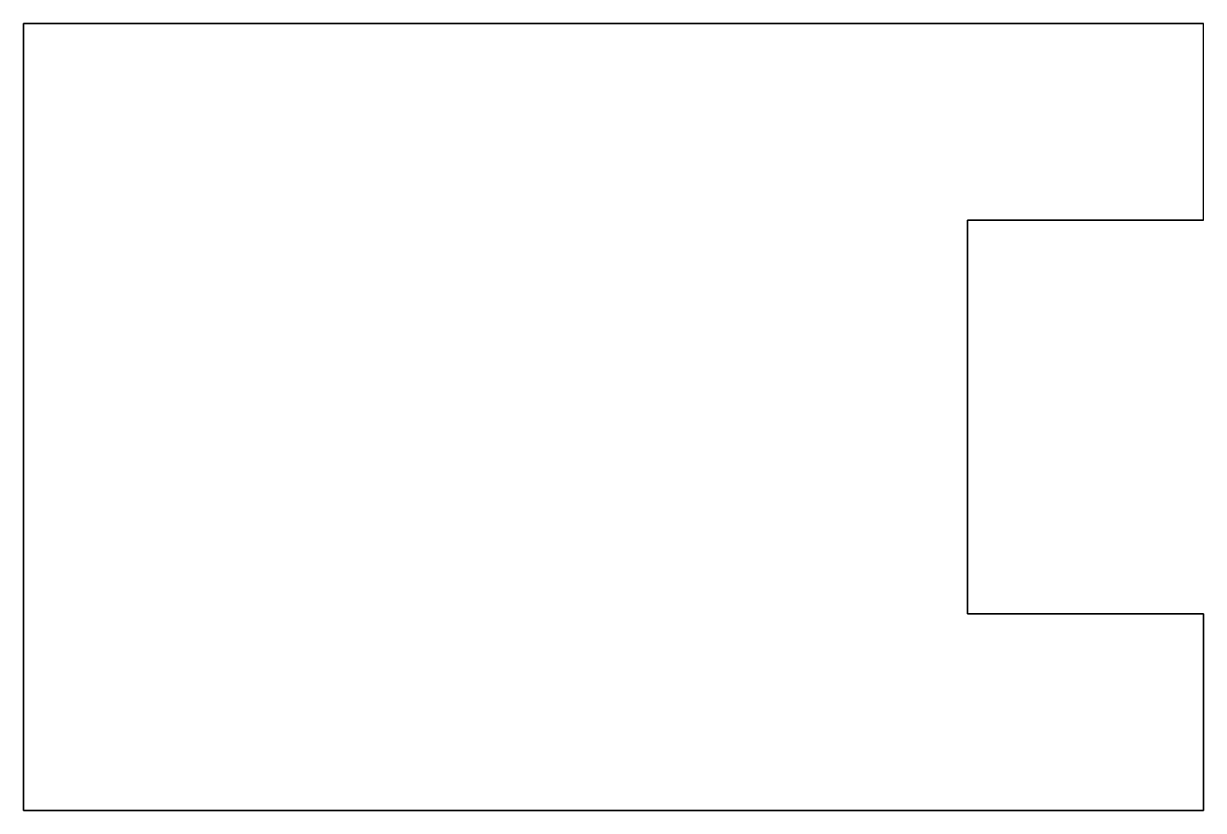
# Model space of a CAD drawing. Header units: inches. Extents: x -0.35 to 0.4, y 0 to 0.5.
import ezdxf

# ---------------------------------------------------------------- set-up
doc = ezdxf.new("R2010")
doc.units = ezdxf.units.IN
doc.header["$MEASUREMENT"] = 0

msp = doc.modelspace()

# ---------------------------------------------------------------- linework, layer by layer
msp.add_line((0, 0), (0.15, 0))
for points in [[(0.4, 0), (0.4, 0.125), (0.25, 0.125), (0.25, 0.375), (0.4, 0.375), (0.4, 0.5), (-0.35, 0.5), (-0.35, 0)], [(0.4, 0.375), (0.4, 0.5), (-0.35, 0.5), (-0.35, 0), (0.4, 0), (0.4, 0.125), (0.25, 0.125), (0.25, 0.375)]]:
    msp.add_lwpolyline(points, close=True)
msp.add_lwpolyline([(0.4, 0.375), (0.25, 0.375), (0.25, 0.125), (0.4, 0.125), (0.4, 0), (-0.35, 0), (-0.35, 0.5), (0.4, 0.5)])

doc.saveas('drawing.dxf')
